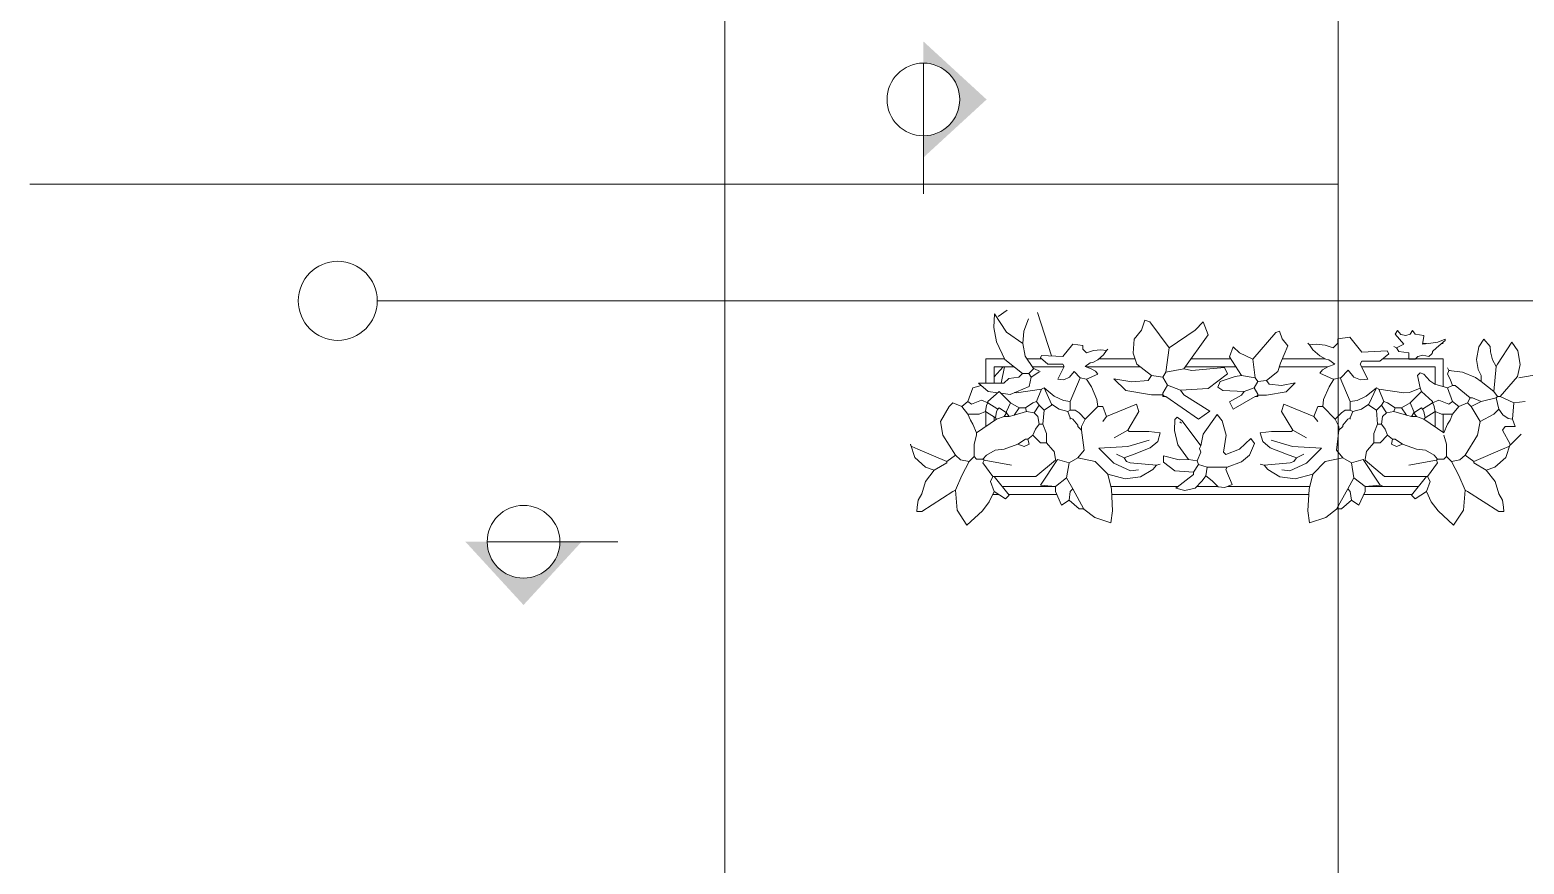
# Model space of a CAD drawing. Header units: centimetres. Extents: x -16179 to 12840, y -10704 to 3856.
# Drawn here: x 1894 to 2625, y -961 to -553 of the extents above; entities that cross this region are included whole.
import ezdxf

# ---------------------------------------------------------------- set-up
doc = ezdxf.new("R2010")
doc.units = ezdxf.units.CM
doc.header["$MEASUREMENT"] = 0
for name, color, linetype, lineweight in [('AA - linee quote_Num_Penna__3_Num_Penna__3_Num_Penna__3_Num_Penna__3_Num_Penna__3_Num_Penna__3_Num_Penna__3_Num_Penna__3_Num_Penna__3_Num_Penna__3', 3, 'Continuous', 18), ('AA - linee quote_Num_Penna__6_Num_Penna__6_Num_Penna__6_Num_Penna__6_Num_Penna__6_Num_Penna__6_Num_Penna__6_Num_Penna__6_Num_Penna__6_Num_Penna__6', 6, 'Continuous', 18), ('AA - perimetri giardino_Num_Penna__6_Num_Penna__6_Num_Penna__6_Num_Penna__6_Num_Penna__6_Num_Penna__6_Num_Penna__6_Num_Penna__6_Num_Penna__6_Num_Penna__6', 6, 'Continuous', 18), ('AA- arredo_Num_Penna__8_Num_Penna__8_Num_Penna__8_Num_Penna__8_Num_Penna__8_Num_Penna__8_Num_Penna__8_Num_Penna__8_Num_Penna__8_Num_Penna__8', 8, 'Continuous', 18)]:
    doc.layers.add(name, color=color, linetype=linetype, lineweight=lineweight)

msp = doc.modelspace()

# ---------------------------------------------------------------- hatches: boundary and pattern name
at = {"layer": 'AA - linee quote_Num_Penna__3_Num_Penna__3_Num_Penna__3_Num_Penna__3_Num_Penna__3_Num_Penna__3_Num_Penna__3_Num_Penna__3_Num_Penna__3_Num_Penna__3', "linetype": 'Continuous', "lineweight": 18}
for points in [[(2331.52, -558.92), (2331.52, -569.52, -1), (2331.52, -605.08), (2331.52, -615.68), (2362.42, -587.3)], [(2164.3, -803.64), (2153.7, -803.64, -1), (2118.14, -803.64), (2107.54, -803.64), (2135.92, -834.53)]]:
    msp.add_hatch(color=3, dxfattribs=at).paths.add_polyline_path(points)

# ---------------------------------------------------------------- linework, layer by layer
at = {"layer": 'AA - linee quote_Num_Penna__3_Num_Penna__3_Num_Penna__3_Num_Penna__3_Num_Penna__3_Num_Penna__3_Num_Penna__3_Num_Penna__3_Num_Penna__3_Num_Penna__3', "color": 3, "linetype": 'Continuous', "lineweight": 18}
for p, q in [((2234.39, -1755.77), (2234.39, -508.77)), ((2534.39, -1755.77), (2534.39, -508.77)), ((2331.5, -569.52), (2331.5, -605.08)), ((2331.5, -633.41), (2331.5, -605.08)), ((2064.39, -685.77), (3311.39, -685.77)), ((2153.7, -803.61), (2118.14, -803.61)), ((2153.7, -803.61), (2182.03, -803.61))]:
    msp.add_line(p, q, dxfattribs=at)
for centre, radius in [((2331.5, -587.3), 17.78), ((2045.06, -685.77), 19.33), ((2135.92, -803.61), 17.78)]:
    msp.add_circle(centre, radius, dxfattribs=at)
at = {"layer": 'AA - linee quote_Num_Penna__6_Num_Penna__6_Num_Penna__6_Num_Penna__6_Num_Penna__6_Num_Penna__6_Num_Penna__6_Num_Penna__6_Num_Penna__6_Num_Penna__6', "color": 6, "linetype": 'Continuous', "lineweight": 18}
msp.add_line((1894.48, -628.77), (2534.39, -628.77), dxfattribs=at)
at = {"layer": 'AA - perimetri giardino_Num_Penna__6_Num_Penna__6_Num_Penna__6_Num_Penna__6_Num_Penna__6_Num_Penna__6_Num_Penna__6_Num_Penna__6_Num_Penna__6_Num_Penna__6', "color": 6, "linetype": 'Continuous', "lineweight": 18}
msp.add_line((2234.39, -685.77), (2827.39, -685.77), dxfattribs=at)
at = {"layer": 'AA- arredo_Num_Penna__8_Num_Penna__8_Num_Penna__8_Num_Penna__8_Num_Penna__8_Num_Penna__8_Num_Penna__8_Num_Penna__8_Num_Penna__8_Num_Penna__8', "color": 8, "linetype": 'Continuous', "lineweight": 18}
for p, q in [((2365.89, -698.75), (2366.34, -692.18)), ((2366.34, -692.18), (2372.16, -701.09)), ((2368.03, -693.46), (2372.49, -690.35)), ((2387.36, -691.41), (2394.15, -712.73)), ((2367.23, -705.78), (2365.89, -698.75)), ((2372.16, -701.09), (2380.21, -706.72)), ((2380.21, -706.72), (2380.66, -700.62)), ((2380.66, -700.62), (2382.9, -694.53)), ((2434.53, -704.44), (2438.25, -700.04)), ((2438.25, -700.04), (2439.83, -695.28)), ((2442.21, -696.07), (2439.83, -695.28)), ((2451.74, -708.78), (2442.21, -696.07)), ((2451.74, -708.78), (2464.45, -700.04)), ((2464.45, -700.04), (2468.42, -696.07)), ((2470.8, -702.43), (2468.42, -696.07)), ((2492.61, -714.28), (2503.89, -701.27)), ((2503.89, -701.27), (2505.73, -700.66)), ((2506.95, -704.33), (2505.73, -700.66)), ((2562.24, -702.06), (2563.46, -700.23)), ((2565.01, -702.22), (2563.46, -700.23)), ((2570.79, -700.23), (2569.6, -702)), ((2572.02, -702.06), (2570.79, -700.23)), ((2371.42, -714.52), (2367.23, -705.78)), ((2380.21, -706.72), (2381.22, -712.81)), ((2404.59, -706.95), (2399.7, -713.05)), ((2409.48, -707.56), (2404.59, -706.95)), ((2409.48, -707.56), (2409.48, -709.39)), ((2434.17, -711.32), (2434.53, -704.44)), ((2450.16, -720.69), (2451.74, -708.78)), ((2458.89, -719.1), (2470.8, -702.43)), ((2481.21, -713.09), (2483.04, -708.2)), ((2486.09, -711.26), (2483.04, -708.2)), ((2506.13, -716.23), (2509.8, -707.71)), ((2509.8, -707.71), (2506.95, -704.33)), ((2520.28, -707.25), (2519.55, -706.52)), ((2523.68, -706.97), (2520.28, -707.25)), ((2520.28, -707.25), (2522.06, -709.79)), ((2527.99, -707.39), (2523.68, -706.97)), ((2532.01, -708.72), (2527.99, -707.39)), ((2534.21, -706.52), (2532.01, -708.72)), ((2534.21, -704.32), (2540.07, -703.59)), ((2534.21, -704.32), (2534.21, -706.52)), ((2540.07, -703.59), (2545.94, -710.92)), ((2561.63, -708.17), (2562.85, -708.78)), ((2566.52, -706.95), (2562.24, -702.06)), ((2562.85, -708.78), (2566.52, -706.95)), ((2564.08, -710.61), (2562.85, -708.78)), ((2567.52, -702.66), (2565.01, -702.22)), ((2569.6, -702), (2567.52, -702.66)), ((2576.29, -702.67), (2572.02, -702.06)), ((2575.68, -706.95), (2576.29, -703.28)), ((2578.58, -706.59), (2575.68, -706.95)), ((2577.57, -706.72), (2575.72, -706.72)), ((2576.29, -703.28), (2576.29, -702.67)), ((2583.06, -705.94), (2578.58, -706.59)), ((2580.57, -710.61), (2582.4, -708.78)), ((2582.4, -708.78), (2586.68, -705.11)), ((2586.68, -704.5), (2583.06, -705.94)), ((2585.8, -706.72), (2584.81, -706.72)), ((2586.68, -705.11), (2586.68, -704.5)), ((2603.1, -708.34), (2602.05, -714.47)), ((2605.61, -704.5), (2603.1, -708.34)), ((2605.61, -704.5), (2608.67, -708.17)), ((2608.84, -710.75), (2608.67, -708.17)), ((2612.33, -716.72), (2619.31, -705.93)), ((2619.31, -705.93), (2622.19, -710.2)), ((2379.97, -721.24), (2371.42, -714.52)), ((2381.22, -712.81), (2385.37, -718.93)), ((2388.71, -713.66), (2389.32, -712.44)), ((2392.37, -716.72), (2388.71, -713.66)), ((2399.7, -713.05), (2389.32, -712.44)), ((2409.48, -709.39), (2411.31, -711.22)), ((2413.14, -716.11), (2410.7, -717.94)), ((2411.31, -711.22), (2414.66, -710.12)), ((2414.32, -715.88), (2413.14, -716.11)), ((2416.79, -714.59), (2414.32, -715.88)), ((2414.66, -710.12), (2418.25, -709.77)), ((2419.6, -712.12), (2416.79, -714.59)), ((2418.25, -709.77), (2421.08, -710)), ((2421.08, -710), (2419.6, -712.12)), ((2421.08, -710), (2421.69, -709.39)), ((2435.86, -716.72), (2434.17, -711.32)), ((2487.11, -722.22), (2481.21, -713.09)), ((2492.61, -714.28), (2486.09, -711.26)), ((2493.83, -723.44), (2492.61, -714.28)), ((2504.83, -720.38), (2506.13, -716.23)), ((2522.06, -709.79), (2525.43, -712.75)), ((2525.43, -712.75), (2528.39, -714.31)), ((2528.39, -714.31), (2529.81, -714.58)), ((2529.81, -714.58), (2532.74, -716.78)), ((2545.2, -716.78), (2545.94, -715.31)), ((2545.94, -710.92), (2558.39, -710.18)), ((2545.94, -715.31), (2554.73, -715.31)), ((2554.73, -715.31), (2559.13, -711.65)), ((2559.13, -711.65), (2558.39, -710.18)), ((2568.96, -711.22), (2564.08, -710.61)), ((2568.96, -714.28), (2568.96, -711.22)), ((2572.02, -714.28), (2568.96, -714.28)), ((2573.36, -713.04), (2572.02, -714.28)), ((2575.76, -712.28), (2573.36, -713.04)), ((2578.74, -713.05), (2575.76, -712.28)), ((2579.96, -711.83), (2578.74, -713.05)), ((2579.96, -711.83), (2580.57, -711.22)), ((2580.57, -711.22), (2580.57, -710.61)), ((2602.05, -714.47), (2602.78, -719.28)), ((2609.88, -714.68), (2608.84, -710.75)), ((2611.72, -717.94), (2609.88, -714.68)), ((2622.19, -710.2), (2623.44, -716.98)), ((2370.47, -718.1), (2366.1, -722.98)), ((2369.6, -726.12), (2371.2, -718.1)), ((2373.25, -723.68), (2378.14, -723.07)), ((2378.14, -723.07), (2379.97, -721.24)), ((2379.97, -721.24), (2383.03, -721.24)), ((2385.47, -718.79), (2383.03, -721.24)), ((2384.25, -723.07), (2383.03, -721.24)), ((2383.22, -727.68), (2384.25, -723.07)), ((2388.17, -720.45), (2384.13, -723.28)), ((2388.58, -720.35), (2385.47, -718.79)), ((2399.7, -716.72), (2392.37, -716.72)), ((2397.26, -724.05), (2400.31, -717.94)), ((2400.31, -717.94), (2399.7, -716.72)), ((2402.99, -723.17), (2400.19, -724.34)), ((2405.2, -720.38), (2402.99, -723.17)), ((2403.37, -735.04), (2408.25, -723.44)), ((2408.25, -723.44), (2405.2, -720.38)), ((2411.31, -724.05), (2408.25, -723.44)), ((2410.7, -717.94), (2413.54, -719.05)), ((2411.31, -724.05), (2416.81, -721.61)), ((2413.54, -719.05), (2415.67, -720.23)), ((2415.67, -720.23), (2416.81, -721.61)), ((2443.01, -722.28), (2435.86, -716.72)), ((2441.42, -724.66), (2443.01, -722.28)), ((2448.57, -723.07), (2443.01, -722.28)), ((2448.57, -723.07), (2450.16, -720.69)), ((2450.95, -727.04), (2448.57, -723.07)), ((2450.16, -720.69), (2458.89, -719.1)), ((2462.86, -719.89), (2458.89, -719.1)), ((2478.74, -718.31), (2462.86, -719.89)), ((2470.8, -728.63), (2480.33, -721.48)), ((2484.06, -722.83), (2476.6, -725.15)), ((2480.33, -721.48), (2478.74, -718.31)), ((2484.06, -722.83), (2487.11, -722.22)), ((2493.83, -723.44), (2487.11, -722.22)), ((2495.05, -725.27), (2493.83, -723.44)), ((2499.33, -724.66), (2504.83, -720.38)), ((2526.77, -719.52), (2525.41, -721.18)), ((2532.01, -724.11), (2525.41, -721.18)), ((2529.33, -718.11), (2526.77, -719.52)), ((2532.74, -716.78), (2529.33, -718.11)), ((2532.31, -724.05), (2535.37, -723.44)), ((2540.25, -735.04), (2535.37, -723.44)), ((2535.67, -723.38), (2539.34, -719.71)), ((2539.34, -719.71), (2541.99, -723.05)), ((2541.99, -723.05), (2545.35, -724.46)), ((2548.87, -724.11), (2545.2, -716.78)), ((2573.24, -722.22), (2574.46, -720.99)), ((2574.46, -728.32), (2573.24, -722.22)), ((2574.46, -720.99), (2576.29, -721.61)), ((2576.29, -721.61), (2579.2, -724.85)), ((2588.51, -719.77), (2587.9, -718.55)), ((2587.9, -721.61), (2588.51, -719.77)), ((2589.12, -724.05), (2587.9, -721.61)), ((2595.17, -720.7), (2588.51, -719.77)), ((2589.12, -719.77), (2588.51, -719.77)), ((2601.53, -723.21), (2595.17, -720.7)), ((2604.39, -725.27), (2601.53, -723.21)), ((2602.78, -719.28), (2604.39, -722.22)), ((2604.39, -722.22), (2604.39, -724.66)), ((2610.5, -730.16), (2611.72, -717.94)), ((2611.72, -717.94), (2612.33, -716.72)), ((2613.55, -732.6), (2622.1, -722.83)), ((2623.44, -716.98), (2622.1, -722.83)), ((2640.51, -720.3), (2622.72, -723.44)), ((2353.28, -735.04), (2355.72, -728.32)), ((2359.69, -727.15), (2355.72, -728.32)), ((2358.48, -726.12), (2370.81, -726.12)), ((2363.21, -730.16), (2358.49, -726.12)), ((2363.05, -735.04), (2368.55, -730.16)), ((2367.86, -730.77), (2363.21, -730.16)), ((2374.05, -735.65), (2368.55, -730.16)), ((2370.81, -726.12), (2373.25, -723.68)), ((2383.22, -727.68), (2373.95, -731.57)), ((2377.1, -730.77), (2376.06, -730.68)), ((2389.32, -728.94), (2377.1, -730.77)), ((2386.87, -735.04), (2389.32, -728.94)), ((2389.32, -728.94), (2390.54, -728.32)), ((2394.2, -736.27), (2390.54, -728.32)), ((2390.54, -728.32), (2395.47, -732.45)), ((2400.19, -724.34), (2397.26, -724.05)), ((2411.31, -724.05), (2413.65, -727.87)), ((2413.65, -727.87), (2416.34, -733.98)), ((2424.69, -723.93), (2430.52, -729.66)), ((2433.48, -725.45), (2424.69, -723.93)), ((2430.52, -729.66), (2443.01, -731.8)), ((2433.48, -725.45), (2441.42, -724.66)), ((2448.57, -731.01), (2450.95, -727.04)), ((2457.3, -729.42), (2450.95, -727.04)), ((2457.3, -729.42), (2470.8, -728.63)), ((2458.89, -731.8), (2457.3, -729.42)), ((2476.6, -725.15), (2475.59, -728.06)), ((2475.59, -728.06), (2477.95, -729.55)), ((2488.33, -730.16), (2477.95, -729.55)), ((2487.11, -731.99), (2488.33, -730.16)), ((2488.33, -730.16), (2493.22, -728.32)), ((2493.22, -728.32), (2495.05, -725.27)), ((2495.05, -731.38), (2493.22, -728.32)), ((2495.05, -725.27), (2499.33, -724.66)), ((2500.55, -726.49), (2499.33, -724.66)), ((2508.93, -730.34), (2499.33, -731.99)), ((2506.66, -727.1), (2500.55, -726.49)), ((2506.66, -727.1), (2513.42, -725.93)), ((2513.42, -725.93), (2508.93, -730.34)), ((2529.97, -727.87), (2527.28, -733.98)), ((2532.31, -724.05), (2529.97, -727.87)), ((2545.35, -724.46), (2548.87, -724.11)), ((2553.08, -728.32), (2548.15, -732.45)), ((2549.42, -736.27), (2553.08, -728.32)), ((2554.3, -728.94), (2553.08, -728.32)), ((2554.3, -728.94), (2566.52, -730.77)), ((2556.75, -735.04), (2554.3, -728.94)), ((2566.52, -730.77), (2569.29, -730.53)), ((2569.29, -730.53), (2574.51, -728.46)), ((2569.57, -735.65), (2575.07, -730.16)), ((2575.07, -730.16), (2574.46, -728.32)), ((2580.57, -735.04), (2575.07, -730.16)), ((2579.2, -724.85), (2581.71, -726.49)), ((2581.71, -726.49), (2587.9, -728.32)), ((2587.9, -728.32), (2590.34, -727.1)), ((2590.34, -735.04), (2587.9, -728.32)), ((2590.34, -727.1), (2589.12, -724.05)), ((2591.56, -727.1), (2590.34, -727.1)), ((2598.89, -733.21), (2591.56, -727.1)), ((2604.39, -725.27), (2604.39, -724.66)), ((2610.5, -730.16), (2604.39, -725.27)), ((2612.33, -732.6), (2610.5, -730.16)), ((2339.84, -744.82), (2344.12, -737.49)), ((2344.12, -737.49), (2345.95, -735.65)), ((2350.23, -737.49), (2345.95, -735.65)), ((2350.23, -737.49), (2353.28, -735.04)), ((2353.28, -741.15), (2350.23, -737.49)), ((2355.11, -736.27), (2353.28, -735.04)), ((2360, -734.43), (2355.11, -736.27)), ((2363.05, -735.65), (2360, -734.43)), ((2361.83, -739.93), (2362.44, -736.88)), ((2362.44, -736.88), (2363.05, -735.65)), ((2363.05, -735.65), (2363.05, -735.04)), ((2367.94, -738.71), (2363.05, -735.65)), ((2368.55, -738.1), (2367.94, -738.71)), ((2372.21, -740.54), (2368.55, -738.1)), ((2373.95, -731.57), (2369.36, -730.97)), ((2372.21, -739.93), (2374.05, -735.65)), ((2378.32, -738.1), (2374.05, -735.65)), ((2375.88, -741.76), (2378.32, -738.1)), ((2378.32, -738.1), (2381.38, -738.1)), ((2381.38, -738.1), (2385.04, -735.65)), ((2381.99, -739.93), (2381.38, -738.1)), ((2385.04, -735.65), (2386.87, -735.04)), ((2385.65, -740.54), (2388.1, -736.88)), ((2388.1, -736.88), (2386.87, -735.04)), ((2390.54, -739.32), (2388.1, -736.88)), ((2390.54, -739.32), (2394.2, -736.88)), ((2397.87, -738.71), (2394.2, -736.27)), ((2394.2, -736.88), (2394.2, -736.27)), ((2395.47, -732.45), (2399.96, -734.45)), ((2399.96, -734.45), (2403.37, -735.04)), ((2403.37, -739.32), (2403.37, -735.04)), ((2410.7, -743.6), (2416.81, -737.49)), ((2416.34, -733.98), (2416.81, -737.49)), ((2419.25, -737.49), (2416.81, -737.49)), ((2421.08, -742.37), (2419.25, -737.49)), ((2421.08, -742.37), (2435.74, -736.27)), ((2435.74, -736.27), (2436.96, -739.93)), ((2448.57, -731.8), (2443.01, -731.8)), ((2448.57, -731.8), (2448.57, -731.01)), ((2449.36, -732.6), (2448.57, -731.8)), ((2448.57, -732.6), (2448.57, -731.8)), ((2448.57, -732.6), (2449.36, -732.6)), ((2449.36, -732.6), (2450.16, -732.6)), ((2466.04, -743.72), (2450.16, -732.6)), ((2471.6, -739.75), (2458.89, -731.8)), ((2481.27, -735.18), (2487.11, -731.99)), ((2483.08, -738.79), (2481.27, -735.18)), ((2483.08, -738.79), (2493.83, -732.6)), ((2494.44, -732.6), (2493.83, -732.6)), ((2494.44, -732.6), (2495.05, -731.99)), ((2495.05, -732.6), (2494.44, -732.6)), ((2495.05, -731.99), (2495.05, -731.38)), ((2495.05, -731.99), (2499.33, -731.99)), ((2495.05, -732.6), (2495.05, -731.99)), ((2507.88, -736.27), (2506.66, -739.93)), ((2522.54, -742.37), (2507.88, -736.27)), ((2522.54, -742.37), (2524.37, -737.49)), ((2524.37, -737.49), (2526.82, -737.49)), ((2527.28, -733.98), (2526.82, -737.49)), ((2532.92, -743.6), (2526.82, -737.49)), ((2543.66, -734.45), (2540.25, -735.04)), ((2540.25, -739.32), (2540.25, -735.04)), ((2548.15, -732.45), (2543.66, -734.45)), ((2545.75, -738.71), (2549.42, -736.27)), ((2549.42, -736.88), (2549.42, -736.27)), ((2553.08, -739.32), (2549.42, -736.88)), ((2553.08, -739.32), (2555.52, -736.88)), ((2555.52, -736.88), (2556.75, -735.04)), ((2557.97, -740.54), (2555.52, -736.88)), ((2558.58, -735.65), (2556.75, -735.04)), ((2562.24, -738.1), (2558.58, -735.65)), ((2561.63, -739.93), (2562.24, -738.1)), ((2565.3, -738.1), (2562.24, -738.1)), ((2565.3, -738.1), (2569.57, -735.65)), ((2567.74, -741.76), (2565.3, -738.1)), ((2571.41, -739.93), (2569.57, -735.65)), ((2571.41, -740.54), (2575.07, -738.1)), ((2575.07, -738.1), (2575.68, -738.71)), ((2575.68, -738.71), (2580.57, -735.65)), ((2580.57, -735.65), (2583.62, -734.43)), ((2580.57, -735.65), (2580.57, -735.04)), ((2581.18, -736.88), (2580.57, -735.65)), ((2581.79, -739.93), (2581.18, -736.88)), ((2583.62, -734.43), (2588.51, -736.27)), ((2588.51, -736.27), (2590.34, -735.04)), ((2593.4, -737.49), (2590.34, -735.04)), ((2590.34, -741.15), (2593.4, -737.49)), ((2593.4, -737.49), (2597.67, -735.65)), ((2597.67, -735.65), (2598.89, -733.21)), ((2599.5, -737.49), (2597.67, -735.65)), ((2600.11, -733.21), (2598.89, -733.21)), ((2599.5, -737.49), (2604.39, -735.04)), ((2603.78, -744.82), (2599.5, -737.49)), ((2604.39, -735.04), (2600.11, -733.21)), ((2604.39, -735.04), (2611.72, -733.21)), ((2611.72, -733.21), (2612.33, -732.6)), ((2612.94, -738.71), (2611.72, -733.21)), ((2613.55, -732.6), (2612.33, -732.6)), ((2620.27, -735.65), (2613.55, -732.6)), ((2619.66, -743.6), (2620.27, -735.65)), ((2620.27, -735.65), (2625.77, -735.04)), ((2341.06, -751.54), (2339.84, -744.82)), ((2354.5, -744.21), (2353.28, -741.15)), ((2353.28, -741.15), (2358.78, -741.15)), ((2355.72, -746.04), (2354.5, -744.21)), ((2357.55, -750.31), (2367.33, -743.6)), ((2358.78, -741.15), (2361.83, -739.93)), ((2366.72, -742.98), (2361.83, -739.93)), ((2366.72, -742.98), (2367.33, -739.93)), ((2367.33, -743.6), (2366.72, -742.98)), ((2367.33, -739.93), (2367.94, -738.71)), ((2367.33, -743.6), (2370.99, -742.37)), ((2370.99, -742.37), (2372.21, -740.54)), ((2370.99, -742.37), (2373.44, -742.37)), ((2372.21, -740.54), (2372.21, -739.93)), ((2373.44, -742.37), (2372.21, -740.54)), ((2373.44, -742.37), (2375.88, -741.76)), ((2375.88, -741.76), (2381.99, -739.93)), ((2385.65, -740.54), (2381.99, -739.93)), ((2387.49, -742.37), (2385.65, -740.54)), ((2388.1, -746.04), (2387.49, -742.37)), ((2389.93, -746.04), (2390.54, -739.32)), ((2402.15, -739.93), (2397.87, -738.71)), ((2402.15, -739.93), (2403.37, -739.32)), ((2403.37, -742.98), (2402.15, -739.93)), ((2405.81, -739.32), (2403.37, -739.32)), ((2404.59, -743.6), (2403.37, -742.98)), ((2403.37, -743.6), (2403.37, -742.98)), ((2407.03, -746.65), (2404.59, -743.6)), ((2407.64, -740.54), (2405.81, -739.32)), ((2410.7, -743.6), (2407.64, -740.54)), ((2408.86, -747.26), (2410.7, -743.6)), ((2421.08, -742.37), (2419.25, -744.82)), ((2431.47, -749.09), (2436.96, -739.93)), ((2454.34, -749.19), (2454.41, -743.87)), ((2454.41, -743.87), (2455.63, -742.65)), ((2458.08, -744.48), (2455.63, -742.65)), ((2457.75, -745.66), (2456.96, -744.87)), ((2467.24, -756.7), (2458.08, -744.48)), ((2466.04, -743.72), (2471.6, -739.75)), ((2468.36, -750.95), (2475.18, -741.43)), ((2475.18, -741.43), (2477.62, -744.48)), ((2477.62, -744.48), (2479.58, -751.54)), ((2512.16, -749.09), (2506.66, -739.93)), ((2522.54, -742.37), (2524.37, -744.82)), ((2532.92, -743.6), (2535.98, -740.54)), ((2534.76, -747.26), (2532.92, -743.6)), ((2535.98, -740.54), (2537.81, -739.32)), ((2536.59, -746.65), (2539.03, -743.6)), ((2537.81, -739.32), (2540.25, -739.32)), ((2539.03, -743.6), (2540.25, -742.98)), ((2541.47, -739.93), (2540.25, -739.32)), ((2540.25, -742.98), (2541.47, -739.93)), ((2540.25, -743.6), (2540.25, -742.98)), ((2541.47, -739.93), (2545.75, -738.71)), ((2553.69, -746.04), (2553.08, -739.32)), ((2555.52, -746.04), (2556.13, -742.37)), ((2556.13, -742.37), (2557.97, -740.54)), ((2557.97, -740.54), (2561.63, -739.93)), ((2567.74, -741.76), (2561.63, -739.93)), ((2570.18, -742.37), (2567.74, -741.76)), ((2570.18, -742.37), (2571.41, -740.54)), ((2572.63, -742.37), (2570.18, -742.37)), ((2571.41, -740.54), (2571.41, -739.93)), ((2572.63, -742.37), (2571.41, -740.54)), ((2576.29, -743.6), (2572.63, -742.37)), ((2576.29, -739.93), (2575.68, -738.71)), ((2576.9, -742.98), (2576.29, -739.93)), ((2576.29, -743.6), (2576.9, -742.98)), ((2586.07, -750.31), (2576.29, -743.6)), ((2576.9, -742.98), (2581.79, -739.93)), ((2584.84, -741.15), (2581.79, -739.93)), ((2590.34, -741.15), (2584.84, -741.15)), ((2587.9, -746.04), (2589.12, -744.21)), ((2589.12, -744.21), (2590.34, -741.15)), ((2602.56, -751.54), (2603.78, -744.82)), ((2603.78, -744.82), (2610.5, -741.15)), ((2610.5, -741.15), (2612.94, -738.71)), ((2612.94, -738.71), (2614.96, -741.5)), ((2614.96, -741.5), (2617.48, -743.27)), ((2617.48, -743.27), (2619.66, -743.6)), ((2620.88, -747.26), (2619.66, -743.6)), ((2347.17, -761.31), (2341.06, -751.54)), ((2357.55, -750.31), (2355.72, -746.04)), ((2356.33, -755.81), (2357.55, -751.54)), ((2357.55, -751.54), (2357.55, -750.31)), ((2382.6, -753.37), (2385.04, -751.54)), ((2385.04, -751.54), (2386.26, -748.48)), ((2388.71, -755.2), (2385.04, -751.54)), ((2386.26, -748.48), (2388.1, -746.04)), ((2388.1, -746.04), (2389.93, -746.04)), ((2391.77, -750.61), (2389.93, -746.04)), ((2391.76, -755.2), (2391.77, -750.61)), ((2407.03, -747.26), (2407.03, -746.65)), ((2408.86, -749.09), (2407.03, -747.26)), ((2408.86, -749.09), (2408.86, -747.26)), ((2408.86, -749.09), (2410.09, -758.87)), ((2431.47, -749.09), (2424.75, -752.76)), ((2431.47, -749.09), (2432.08, -749.7)), ((2432.08, -749.7), (2441.85, -749.7)), ((2441.85, -749.7), (2447.35, -750.31)), ((2447.35, -750.31), (2446.12, -754.59)), ((2456.02, -756.24), (2454.34, -749.19)), ((2467.24, -756.7), (2468.36, -750.95)), ((2479.58, -751.54), (2478.23, -759.75)), ((2501.77, -749.7), (2496.28, -750.31)), ((2496.28, -750.31), (2497.5, -754.59)), ((2511.55, -749.7), (2501.77, -749.7)), ((2512.16, -749.09), (2511.55, -749.7)), ((2512.16, -749.09), (2518.88, -752.76)), ((2534.76, -749.09), (2533.53, -758.87)), ((2534.76, -749.09), (2536.59, -747.26)), ((2534.76, -749.09), (2534.76, -747.26)), ((2536.59, -747.26), (2536.59, -746.65)), ((2551.85, -750.61), (2553.69, -746.04)), ((2551.86, -755.2), (2551.85, -750.61)), ((2555.52, -746.04), (2553.69, -746.04)), ((2554.91, -755.2), (2558.58, -751.54)), ((2557.36, -748.48), (2555.52, -746.04)), ((2558.58, -751.54), (2557.36, -748.48)), ((2561.02, -753.37), (2558.58, -751.54)), ((2586.07, -750.31), (2587.9, -746.04)), ((2587.29, -755.81), (2586.07, -751.54)), ((2596.45, -761.31), (2602.56, -751.54)), ((2614.77, -749.09), (2616, -747.26)), ((2618.44, -755.81), (2614.77, -749.09)), ((2616, -747.26), (2620.88, -747.26)), ((2618.44, -756.42), (2623.94, -750.93)), ((2325.18, -755.81), (2327.26, -762.37)), ((2325.18, -756.42), (2325.18, -755.81)), ((2328.85, -758.25), (2325.79, -757.03)), ((2342.9, -764.36), (2328.85, -758.25)), ((2356.33, -761.92), (2356.33, -755.81)), ((2366.53, -758.84), (2362.32, -761.19)), ((2370.99, -758.25), (2366.53, -758.84)), ((2370.99, -758.25), (2377.71, -755.81)), ((2377.71, -755.81), (2381.38, -753.37)), ((2377.71, -755.81), (2380.77, -757.03)), ((2380.77, -757.03), (2383.21, -755.81)), ((2381.38, -753.37), (2382.6, -753.37)), ((2383.21, -755.81), (2382.6, -753.37)), ((2391.76, -755.2), (2388.71, -755.2)), ((2394.82, -758.87), (2391.76, -755.2)), ((2395.43, -759.48), (2394.82, -758.87)), ((2396.04, -763.14), (2395.43, -759.48)), ((2407.03, -762.53), (2410.09, -758.87)), ((2431.51, -757.01), (2417.35, -757.8)), ((2417.35, -757.8), (2424.68, -765.09)), ((2441.95, -753.89), (2431.51, -757.01)), ((2434.52, -760.7), (2442.46, -757.64)), ((2442.46, -757.64), (2446.12, -754.59)), ((2461.13, -763.42), (2456.02, -756.24)), ((2465.41, -764.03), (2467.24, -759.75)), ((2466.63, -757.92), (2467.24, -756.7)), ((2467.24, -759.75), (2466.63, -757.92)), ((2479.46, -760.97), (2478.23, -759.75)), ((2479.46, -760.97), (2486.04, -758.3)), ((2486.04, -758.3), (2491.67, -753.03)), ((2493.51, -755.48), (2491.08, -761.24)), ((2491.67, -753.03), (2493.51, -755.48)), ((2501.16, -757.64), (2497.5, -754.59)), ((2509.1, -760.7), (2501.16, -757.64)), ((2501.67, -753.89), (2512.11, -757.01)), ((2512.11, -757.01), (2526.27, -757.8)), ((2526.27, -757.8), (2518.94, -765.09)), ((2536.59, -762.53), (2533.53, -758.87)), ((2547.58, -763.14), (2548.19, -759.48)), ((2548.19, -759.48), (2548.8, -758.87)), ((2548.8, -758.87), (2551.86, -755.2)), ((2551.86, -755.2), (2554.91, -755.2)), ((2560.41, -755.81), (2561.02, -753.37)), ((2562.85, -757.03), (2560.41, -755.81)), ((2562.24, -753.37), (2561.02, -753.37)), ((2565.91, -755.81), (2562.24, -753.37)), ((2565.91, -755.81), (2562.85, -757.03)), ((2572.63, -758.25), (2565.91, -755.81)), ((2572.63, -758.25), (2577.09, -758.84)), ((2577.09, -758.84), (2581.3, -761.19)), ((2587.29, -761.92), (2587.29, -755.81)), ((2600.73, -764.36), (2614.77, -758.25)), ((2614.77, -758.25), (2617.83, -757.03)), ((2618.44, -755.81), (2616.36, -762.37)), ((2618.44, -756.42), (2618.44, -755.81)), ((2327.26, -762.37), (2332.59, -767.07)), ((2332.59, -767.07), (2336.79, -768.64)), ((2336.79, -768.64), (2342.9, -764.97)), ((2342.9, -764.36), (2347.17, -761.31)), ((2342.9, -764.97), (2342.9, -764.36)), ((2347.17, -761.31), (2349.7, -763.54)), ((2349.7, -763.54), (2353.89, -764.36)), ((2353.89, -764.36), (2350.26, -771.18)), ((2353.89, -764.36), (2356.33, -761.92)), ((2357.55, -763.14), (2356.33, -761.92)), ((2360.61, -763.14), (2357.55, -763.14)), ((2362.32, -761.19), (2360.61, -763.14)), ((2361.22, -763.75), (2360.61, -763.14)), ((2360.61, -764.97), (2361.22, -763.75)), ((2365.5, -771.69), (2360.61, -764.97)), ((2361.22, -763.75), (2374.66, -766.19)), ((2396.04, -763.75), (2386.51, -771.69)), ((2388.71, -775.97), (2397.07, -763.42)), ((2396.04, -763.14), (2396.04, -763.75)), ((2402.76, -764.97), (2397.07, -763.42)), ((2401.53, -772.3), (2402.76, -764.97)), ((2407.03, -762.53), (2402.76, -764.97)), ((2415.58, -764.36), (2407.03, -762.53)), ((2421.69, -770.47), (2415.58, -764.36)), ((2424.68, -765.09), (2432.88, -768.86)), ((2429.63, -762.53), (2425.97, -760.7)), ((2429.63, -762.53), (2434.52, -760.7)), ((2430.85, -764.36), (2429.63, -762.53)), ((2432.69, -764.97), (2430.85, -764.36)), ((2445.51, -766.19), (2432.69, -764.97)), ((2443.66, -768.24), (2445.51, -766.19)), ((2445.51, -766.19), (2447.35, -765.58)), ((2456.58, -763.59), (2448.91, -761.59)), ((2448.91, -764.64), (2448.91, -761.59)), ((2454.41, -768.92), (2448.91, -764.64)), ((2461.13, -763.42), (2456.58, -763.59)), ((2465.41, -764.03), (2461.13, -763.42)), ((2463.57, -769.53), (2466.02, -765.86)), ((2466.02, -765.86), (2465.41, -764.03)), ((2470.29, -767.08), (2466.02, -765.86)), ((2469.68, -771.36), (2470.29, -767.08)), ((2470.29, -767.08), (2480.07, -767.08)), ((2479.46, -768.3), (2480.07, -767.08)), ((2487.16, -764.47), (2480.07, -767.08)), ((2491.08, -761.24), (2487.16, -764.47)), ((2498.11, -766.19), (2496.28, -765.58)), ((2498.11, -766.19), (2510.94, -764.97)), ((2499.96, -768.24), (2498.11, -766.19)), ((2513.99, -762.53), (2509.1, -760.7)), ((2518.94, -765.09), (2510.74, -768.86)), ((2510.94, -764.97), (2512.77, -764.36)), ((2512.77, -764.36), (2513.99, -762.53)), ((2513.99, -762.53), (2517.65, -760.7)), ((2521.93, -770.47), (2528.04, -764.36)), ((2528.04, -764.36), (2536.59, -762.53)), ((2536.59, -762.53), (2540.86, -764.97)), ((2540.86, -764.97), (2546.55, -763.42)), ((2542.09, -772.3), (2540.86, -764.97)), ((2554.91, -775.97), (2546.55, -763.42)), ((2547.58, -763.14), (2547.58, -763.75)), ((2547.58, -763.75), (2557.11, -771.69)), ((2582.4, -763.75), (2568.96, -766.19)), ((2578.12, -771.69), (2583.01, -764.97)), ((2581.3, -761.19), (2583.01, -763.14)), ((2582.4, -763.75), (2583.01, -763.14)), ((2583.01, -764.97), (2582.4, -763.75)), ((2583.01, -763.14), (2586.07, -763.14)), ((2586.07, -763.14), (2587.29, -761.92)), ((2589.73, -764.36), (2587.29, -761.92)), ((2593.92, -763.54), (2589.73, -764.36)), ((2589.73, -764.36), (2593.36, -771.18)), ((2596.45, -761.31), (2593.92, -763.54)), ((2600.73, -764.36), (2596.45, -761.31)), ((2600.73, -764.97), (2600.73, -764.36)), ((2606.83, -768.64), (2600.73, -764.97)), ((2611.03, -767.07), (2606.83, -768.64)), ((2616.36, -762.37), (2611.03, -767.07)), ((2330.68, -780.24), (2332.51, -774.13)), ((2332.51, -774.13), (2336.79, -768.64)), ((2350.26, -771.18), (2347.17, -778.41)), ((2364.27, -774.13), (2365.5, -771.69)), ((2366.11, -779.02), (2364.27, -774.13)), ((2365.5, -771.69), (2366.11, -771.69)), ((2373.44, -780.85), (2366.11, -771.69)), ((2366.11, -771.69), (2366.72, -771.69)), ((2386.51, -771.69), (2366.72, -771.69)), ((2396.04, -776.58), (2401.53, -772.3)), ((2404.59, -777.8), (2401.53, -772.3)), ((2423.47, -777.94), (2421.69, -770.47)), ((2430.24, -772.91), (2421.69, -770.47)), ((2421.69, -770.47), (2421.69, -771.08)), ((2430.24, -772.91), (2437.77, -771.77)), ((2432.88, -768.86), (2436.73, -768.47)), ((2437.77, -771.77), (2443.66, -768.24)), ((2463.57, -769.53), (2454.41, -768.92)), ((2455.02, -777.47), (2463.57, -770.75)), ((2463.57, -770.75), (2463.57, -769.53)), ((2467.85, -773.8), (2464.44, -777.4)), ((2469.68, -771.36), (2467.85, -773.8)), ((2472.74, -773.8), (2469.68, -771.36)), ((2475.66, -776.81), (2472.74, -773.8)), ((2482.51, -775.63), (2479.46, -768.3)), ((2505.85, -771.77), (2499.96, -768.24)), ((2513.38, -772.91), (2505.85, -771.77)), ((2510.74, -768.86), (2506.89, -768.47)), ((2513.38, -772.91), (2521.93, -770.47)), ((2520.15, -777.94), (2521.93, -770.47)), ((2521.93, -770.47), (2521.93, -771.08)), ((2539.03, -777.8), (2542.09, -772.3)), ((2547.58, -776.58), (2542.09, -772.3)), ((2557.11, -771.69), (2576.9, -771.69)), ((2570.18, -780.85), (2577.51, -771.69)), ((2577.51, -771.69), (2576.9, -771.69)), ((2578.12, -771.69), (2577.51, -771.69)), ((2577.51, -779.02), (2579.35, -774.13)), ((2579.35, -774.13), (2578.12, -771.69)), ((2593.36, -771.18), (2596.45, -778.41)), ((2611.11, -774.13), (2606.83, -768.64)), ((2612.94, -780.24), (2611.11, -774.13)), ((2330.68, -780.24), (2328.94, -783.23)), ((2330.68, -788.79), (2345.95, -779.02)), ((2345.95, -779.02), (2347.17, -778.41)), ((2347.17, -778.41), (2348.02, -788.22)), ((2363.72, -784.11), (2366.11, -779.02)), ((2366.11, -779.02), (2371.6, -782.69)), ((2371.6, -782.69), (2373.44, -780.85)), ((2396.04, -776.58), (2388.71, -775.97)), ((2396.04, -779.02), (2396.04, -776.58)), ((2399.09, -785.74), (2396.04, -779.02)), ((2402.76, -783.3), (2403.37, -779.02)), ((2403.37, -779.02), (2404.59, -777.8)), ((2404.59, -777.8), (2410, -787.64)), ((2424.03, -788.52), (2423.47, -777.94)), ((2459.39, -778.58), (2455.02, -777.47)), ((2464.44, -777.4), (2459.39, -778.58)), ((2479.02, -777.11), (2475.66, -776.81)), ((2482.51, -775.63), (2479.02, -777.11)), ((2519.59, -788.52), (2520.15, -777.94)), ((2539.03, -777.8), (2533.62, -787.64)), ((2540.25, -779.02), (2539.03, -777.8)), ((2540.86, -783.3), (2540.25, -779.02)), ((2544.53, -785.74), (2547.58, -779.02)), ((2547.58, -776.58), (2554.91, -775.97)), ((2547.58, -779.02), (2547.58, -776.58)), ((2554.91, -775.97), (2556.75, -776.58)), ((2572.02, -782.69), (2570.18, -780.85)), ((2577.51, -779.02), (2572.02, -782.69)), ((2579.9, -784.11), (2577.51, -779.02)), ((2596.45, -778.41), (2595.61, -788.22)), ((2597.67, -779.02), (2596.45, -778.41)), ((2612.94, -788.79), (2597.67, -779.02)), ((2612.94, -780.24), (2614.68, -783.23)), ((2328.38, -786.75), (2328.24, -788.79)), ((2328.24, -788.79), (2330.68, -788.79)), ((2328.94, -783.23), (2328.38, -786.75)), ((2348.02, -788.22), (2352.78, -795.57)), ((2352.78, -795.57), (2360.36, -788.52)), ((2360.36, -788.52), (2363.72, -784.11)), ((2402.76, -783.3), (2399.09, -785.74)), ((2402.76, -783.3), (2407.64, -787.57)), ((2407.64, -787.57), (2410.09, -787.57)), ((2410, -787.64), (2415.33, -791.75)), ((2423.19, -794.39), (2424.03, -788.52)), ((2520.43, -794.39), (2519.59, -788.52)), ((2533.62, -787.64), (2528.29, -791.75)), ((2535.98, -787.57), (2533.53, -787.57)), ((2540.86, -783.3), (2535.98, -787.57)), ((2540.86, -783.3), (2544.53, -785.74)), ((2583.26, -788.52), (2579.9, -784.11)), ((2590.84, -795.57), (2583.26, -788.52)), ((2595.61, -788.22), (2590.84, -795.57)), ((2615.38, -788.79), (2612.94, -788.79)), ((2614.68, -783.23), (2615.24, -786.75)), ((2615.24, -786.75), (2615.38, -788.79)), ((2415.33, -791.75), (2423.19, -794.39)), ((2528.29, -791.75), (2520.43, -794.39))]:
    msp.add_line(p, q, dxfattribs=at)
at = {"layer": 'AA- arredo_Num_Penna__8_Num_Penna__8_Num_Penna__8_Num_Penna__8_Num_Penna__8_Num_Penna__8_Num_Penna__8_Num_Penna__8_Num_Penna__8_Num_Penna__8', "color": 8, "linetype": 'Continuous', "lineweight": 18, "flags": 128}
for points in [[(2362.12, -726.12), (2362.12, -714.13), (2371.24, -714.13)], [(2382.11, -714.13), (2389.26, -714.13)], [(2417.31, -714.13), (2435.05, -714.13)], [(2462.44, -714.13), (2481.88, -714.13)], [(2507.04, -714.13), (2528.05, -714.13)], [(2556.15, -714.13), (2585.8, -714.13), (2585.8, -727.7)], [(2366.1, -726.12), (2366.1, -718.1), (2375.98, -718.1)], [(2384.81, -718.1), (2400.23, -718.1)], [(2411.1, -718.1), (2437.64, -718.1)], [(2459.6, -718.1), (2484.45, -718.1)], [(2505.54, -718.1), (2529.37, -718.1)], [(2545.86, -718.1), (2581.83, -718.1), (2581.83, -726.53)], [(2362.12, -747.17), (2362.12, -740.11)], [(2366.1, -744.44), (2366.1, -742.59)], [(2581.83, -739.95), (2581.83, -747.4)], [(2585.8, -741.15), (2585.8, -750.13)], [(2368.33, -780.51), (2365.41, -780.51)], [(2396.09, -776.53), (2369.98, -776.53)], [(2396.71, -780.51), (2373.16, -780.51)], [(2456.21, -776.53), (2423.13, -776.53)], [(2520.02, -780.51), (2423.6, -780.51)], [(2475.39, -776.53), (2465.26, -776.53)], [(2520.49, -776.53), (2480.38, -776.53)], [(2570.46, -780.51), (2546.91, -780.51)], [(2573.64, -776.53), (2547.53, -776.53)]]:
    msp.add_lwpolyline(points, dxfattribs=at)

doc.saveas('drawing.dxf')
